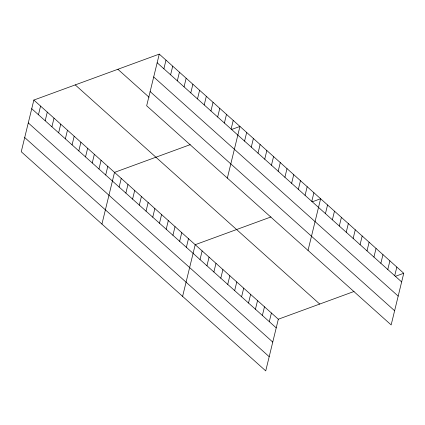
<?xml version="1.0" encoding="UTF-8"?>
<svg xmlns="http://www.w3.org/2000/svg" width="425" height="425" viewBox="0 0 425 425"><rect width="100%" height="100%" fill="white"/><g stroke="black" fill="none" stroke-linecap="round" stroke-linejoin="round"><path stroke-width="0.64" d="M159.269 54.113L146.667 105.782L391.154 324.939L403.75 273.264L159.269 54.113L33.846 100.061L21.25 151.736L265.731 370.887L278.332 319.217L354.067 291.465M38.463 114.739L40.572 106.085M45.183 120.769L47.292 112.115M51.908 126.793L54.018 118.139M58.629 132.823L60.738 124.169M65.354 138.847L67.463 130.193M72.075 144.872L74.184 136.223M78.8 150.902L80.909 142.248M85.526 156.926L87.635 148.277M92.246 162.956L94.355 154.302M98.972 168.98L101.081 160.326M105.692 175.01L107.801 166.356M101.931 224.055L114.527 172.38L190.267 144.633M119.138 187.064L121.247 178.41M125.864 193.088L127.973 184.434M163.88 68.792L165.989 60.138M132.584 199.113L134.698 190.464M170.606 74.816L172.715 66.167M139.31 205.142L141.419 196.488M177.326 80.846L179.435 72.192M146.035 211.167L148.144 202.518M184.052 86.87L186.161 78.221M152.756 217.196L154.865 208.542M190.772 92.9L192.881 84.246M159.481 223.221L161.59 214.567M197.498 98.924L199.607 90.27M166.202 229.25L168.311 220.596M204.218 104.954L206.327 96.3M172.927 235.275L175.036 226.621M210.943 110.978L213.053 102.324M179.648 241.304L181.757 232.65M217.669 117.008L219.778 108.354M186.373 247.329L188.482 238.675M224.389 123.032L226.498 114.378M182.607 296.374L195.208 244.704L270.943 216.957M231.115 129.057L233.224 120.408M200.021 259.563L202.135 250.915M227.348 178.107L239.944 126.432L231.667 129.466M206.948 265.774L209.058 257.12M244.561 141.111L246.67 132.462M213.876 271.984L215.985 263.33M251.281 147.14L253.39 138.486M220.803 278.194L222.913 269.54M258.007 153.165L260.116 144.511M227.731 284.405L229.84 275.751M264.733 159.194L266.842 150.54M234.658 290.61L236.768 281.961M271.453 165.219L273.562 156.565M241.586 296.82L243.695 288.171M278.178 171.248L280.288 162.594M248.513 303.03L250.623 294.376M284.899 177.273L287.008 168.619M255.441 309.241L257.55 300.587M291.624 183.297L293.733 174.648M262.368 315.451L264.477 306.797M298.345 189.327L300.454 180.673M269.296 321.661L271.405 313.007M305.07 195.351L307.179 186.702M311.791 201.381L313.9 192.727M308.029 250.426L320.625 198.751L312.348 201.785M325.444 213.616L327.553 204.962M332.371 219.826L334.48 211.172M339.299 226.036L341.408 217.382M346.226 232.247L348.335 223.593M353.154 238.452L355.263 229.803M360.076 244.662L362.19 236.008M367.003 250.872L369.112 242.218M373.931 257.082L376.04 248.428M380.858 263.293L382.967 254.639M387.786 269.498L389.895 260.849M394.713 275.708L396.822 267.059M395.473 276.298L403.75 273.264M157.16 62.762L401.641 281.918M153.696 76.962L398.183 296.113M150.131 91.588L394.612 310.744M117.879 69.275L149.095 97.256M75.236 84.899L319.717 304.05M33.846 100.061L278.332 319.217M31.737 108.715L276.218 327.866M28.278 122.91L272.76 342.067M24.708 137.535L269.195 356.692"/></g></svg>
